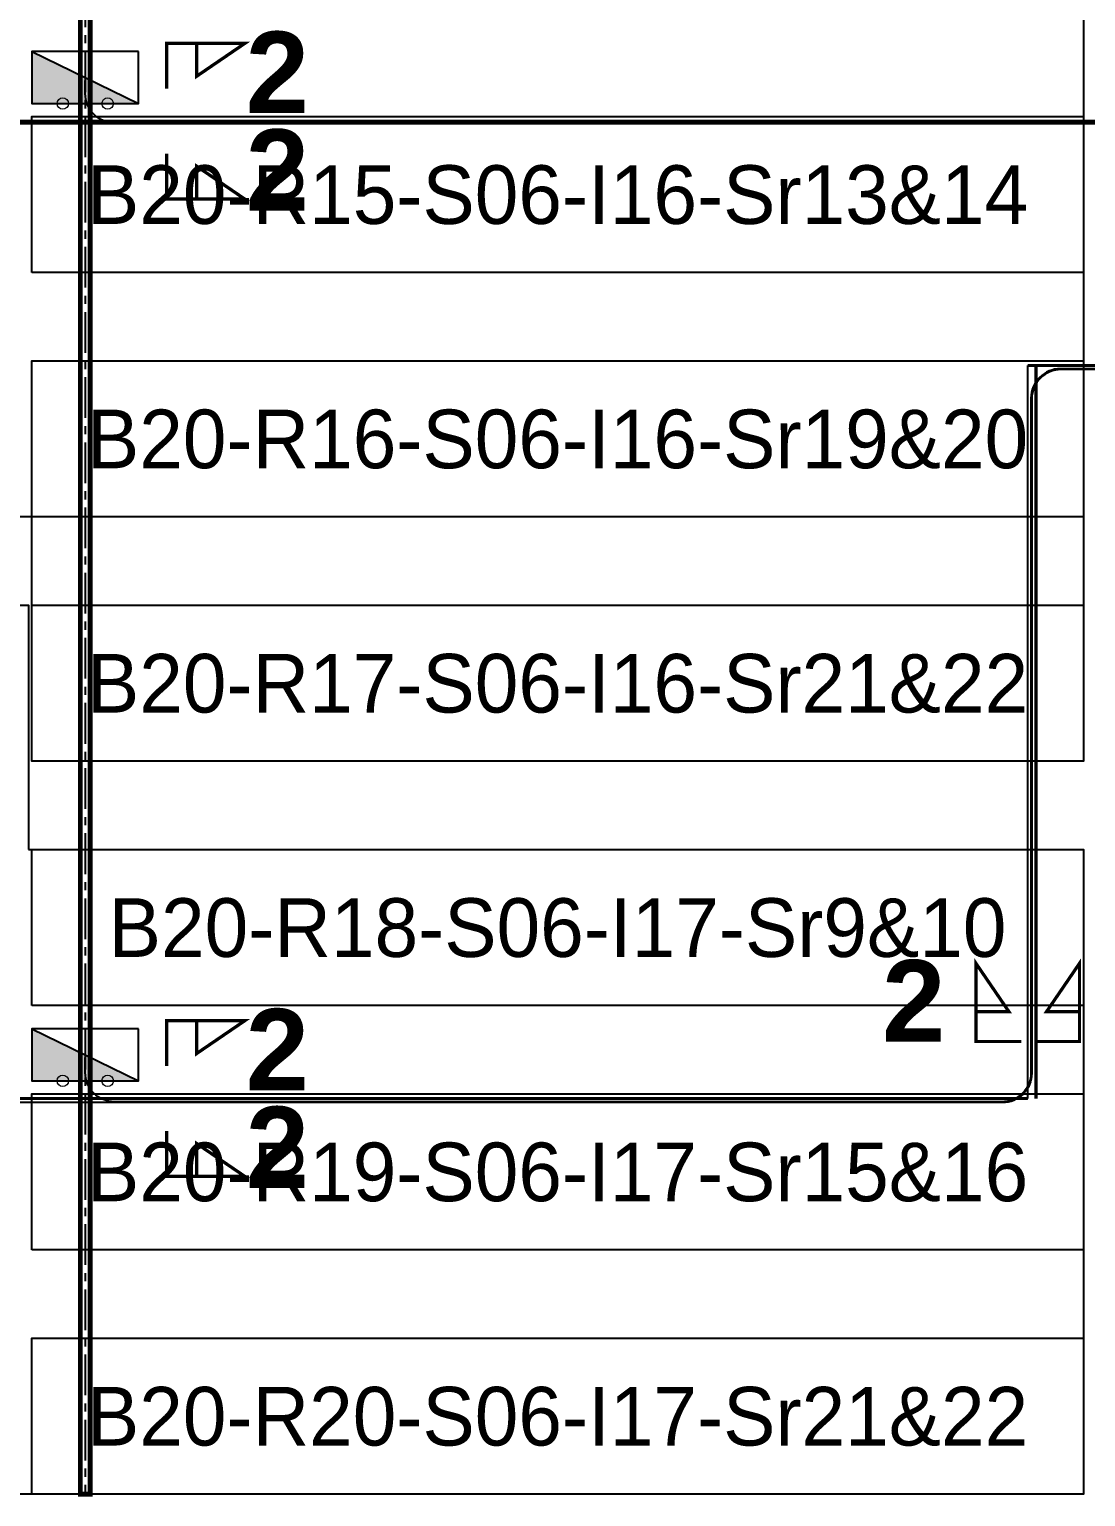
# Model space of a CAD drawing. Header units: metres. Extents: x 530144 to 530565, y 2673807 to 2674119.
# Drawn here: x 530306.28 to 530338.71, y 2673971.71 to 2674016.76 of the extents above; entities that cross this region are included whole.
import ezdxf
from ezdxf.enums import TextEntityAlignment as Align

# ---------------------------------------------------------------- set-up
doc = ezdxf.new("R2010")
doc.units = ezdxf.units.M
doc.linetypes.add('CENTER', pattern=[2, 1.25, -0.25, 0.25, -0.25])
for name, color, linetype in [('DC Trench BL-20', 40, 'Continuous'), ('E-Inverter Grouping', 2, 'Continuous'), ('Inverter Block-20', 7, 'Continuous'), ('LT Cable(AG) INV to LT Panel BL-20', 2, 'Continuous'), ('Messenger Wire-Block-20 (Master Path)', 30, 'Continuous'), ('Messenger Wire-Block-20 (MW Path)', 191, 'Continuous'), ('MMS Table Block-20', 8, 'Continuous'), ('Plan Line - DC BL-20', 40, 'Continuous'), ('Section Marking BL-20', 2, 'Continuous')]:
    doc.layers.add(name, color=color, linetype=linetype)
doc.layers.add('PILE', color=1, linetype='Continuous', lineweight=15)
doc.styles.add('BoldTextStyle', font='arialbd.ttf')
doc.styles.get("Standard").update_dxf_attribs({"font": 'Adani Regular.ttf'})

# ---------------------------------------------------------------- blocks, each defined once
blk = doc.blocks.new('MMS Table (32.292 x 4.788)')
at = {"color": 0}
blk.add_lwpolyline([(0, -0.002), (0, 4.786), (32.292, 4.786), (32.292, -0.002)], close=True, dxfattribs=at)
at = {"color": 7}
blk.add_attdef('ID1', text='', height=1.8, dxfattribs=at).set_placement((16.146, 2.392), align=Align.MIDDLE_CENTER)
blk = doc.blocks.new('Inverter Block')
h = blk.add_hatch(color=0)
h.dxf.hatch_style = 1
h.paths.add_polyline_path([(-1.456, 2.269), (-1.456, 0.846), (1.456, 0.846)])
at = {"color": 0}
blk.add_lwpolyline([(1.456, 2.269), (-1.456, 2.269), (-1.456, 0.846), (1.456, 0.846)], close=True, dxfattribs=at)
blk.add_lwpolyline([(-1.456, 2.269), (1.456, 0.846)], dxfattribs=at)
at = {"layer": 'PILE'}
for centre in [(-0.613, 0.846), (0.613, 0.846)]:
    blk.add_circle(centre, 0.156, dxfattribs=at)
at = {"color": 7}
blk.add_attdef('ID', (-1.456, 3.006), '', height=1.8, dxfattribs=at)

msp = doc.modelspace()

# ---------------------------------------------------------------- linework, layer by layer
at = {"layer": 'DC Trench BL-20', "color": 40, "const_width": 0.15}
msp.add_lwpolyline([(530308.147, 2674074.077), (530307.847, 2674074.077), (530307.847, 2673971.789), (530308.147, 2673971.789)], close=True, dxfattribs=at)
at = {"layer": 'E-Inverter Grouping'}
for points in [[(530338.647, 2673994.289), (530306.355, 2673994.289), (530306.355, 2674001.789), (530241.571, 2674001.789), (530241.571, 2674029.077), (530273.863, 2674029.077), (530273.863, 2674021.577), (530338.647, 2674021.577)], [(530306.255, 2673991.577), (530338.647, 2673991.577), (530338.647, 2673971.789), (530241.571, 2673971.789), (530241.571, 2673999.077), (530306.255, 2673999.077)]]:
    msp.add_lwpolyline(points, close=True, dxfattribs=at)
at = {"layer": 'LT Cable(AG) INV to LT Panel BL-20'}
for points in [[(530365.944, 2673986.629), (530361.668, 2673986.629, -0.147368), (530361.17, 2673986.779), (530359.499, 2673987.886, 0.147368), (530359.002, 2673988.036), (530352.818, 2673988.036, -0.414214), (530351.918, 2673988.936), (530351.918, 2673999.919, -0.018528), (530351.921, 2673999.986), (530351.976, 2674000.728, 0.018528), (530351.978, 2674000.794), (530351.978, 2674012.96, 0.414214), (530351.078, 2674013.86), (530211.722, 2674013.86, -0.414214), (530210.822, 2674014.76), (530210.822, 2674015.19)], [(530365.944, 2673986.654), (530361.668, 2673986.654, -0.147368), (530361.17, 2673986.804), (530359.499, 2673987.911, 0.147368), (530359.002, 2673988.061), (530352.843, 2673988.061, -0.414214), (530351.943, 2673988.961), (530351.943, 2673999.918, -0.018528), (530351.946, 2673999.985), (530352.001, 2674000.727, 0.018528), (530352.003, 2674000.793), (530352.003, 2674012.985, 0.414214), (530351.103, 2674013.885), (530308.898, 2674013.885, -0.414214), (530307.998, 2674014.785), (530307.998, 2674015.19)], [(530365.944, 2673986.579), (530361.668, 2673986.579, -0.147368), (530361.17, 2673986.729), (530359.499, 2673987.836, 0.147368), (530359.002, 2673987.986), (530352.768, 2673987.986, -0.414214), (530351.868, 2673988.886), (530351.868, 2673999.921, -0.018528), (530351.871, 2673999.988), (530351.926, 2674000.73, 0.018528), (530351.928, 2674000.796), (530351.928, 2674005.412, 0.414214), (530351.028, 2674006.312), (530337.961, 2674006.312, 0.414214), (530337.061, 2674005.412), (530337.061, 2673984.71, -0.414214), (530336.161, 2673983.81), (530211.722, 2673983.81, -0.414214), (530210.822, 2673984.71), (530210.822, 2673985.19)], [(530365.944, 2673986.604), (530361.668, 2673986.604, -0.147368), (530361.17, 2673986.754), (530359.499, 2673987.861, 0.147368), (530359.002, 2673988.011), (530352.793, 2673988.011, -0.414214), (530351.893, 2673988.911), (530351.893, 2673999.92, -0.018528), (530351.896, 2673999.987), (530351.951, 2674000.729, 0.018528), (530351.953, 2674000.795), (530351.953, 2674005.437, 0.414214), (530351.053, 2674006.337), (530337.936, 2674006.337, 0.414214), (530337.036, 2674005.437), (530337.036, 2673984.735, -0.414214), (530336.136, 2673983.835), (530308.898, 2673983.835, -0.414214), (530307.998, 2673984.735), (530307.998, 2673985.19)]]:
    msp.add_lwpolyline(points, format="xyb", dxfattribs=at)
at = {"layer": 'Messenger Wire-Block-20 (Master Path)'}
for points in [[(530209.183, 2674013.935), (530352.053, 2674013.935)], [(530336.936, 2674006.437), (530352.053, 2674006.437)], [(530336.936, 2673983.935), (530336.936, 2674006.437)], [(530209.183, 2673983.935), (530336.936, 2673983.935)]]:
    msp.add_lwpolyline(points, dxfattribs=at)
at = {"layer": 'Messenger Wire-Block-20 (MW Path)', "const_width": 0.1}
for points in [[(530209.183, 2674013.935), (530352.053, 2674013.935)], [(530336.936, 2674006.437), (530352.053, 2674006.437)], [(530337.186, 2673983.935), (530337.186, 2674006.437)], [(530209.183, 2673983.935), (530336.936, 2673983.935)]]:
    msp.add_lwpolyline(points, dxfattribs=at)
at = {"layer": 'Plan Line - DC BL-20', "color": 6, "linetype": 'CENTER'}
msp.add_lwpolyline([(530307.998, 2674074.077), (530307.998, 2673971.789)], dxfattribs=at)
at = {"layer": 'Section Marking BL-20', "color": 94, "lineweight": 35, "true_color": 0x00a500, "const_width": 0.1}
for points in [[(530310.498, 2674014.935), (530310.498, 2674016.325), (530312.898, 2674016.325), (530311.418, 2674015.315), (530311.418, 2674016.325)], [(530310.498, 2674012.935), (530310.498, 2674011.545), (530312.898, 2674011.545), (530311.418, 2674012.555), (530311.418, 2674011.545)], [(530336.736, 2673985.685), (530335.346, 2673985.685), (530335.346, 2673988.085), (530336.356, 2673986.605), (530335.346, 2673986.605)], [(530337.136, 2673985.685), (530338.526, 2673985.685), (530338.526, 2673988.085), (530337.516, 2673986.605), (530338.526, 2673986.605)], [(530310.498, 2673984.935), (530310.498, 2673986.325), (530312.898, 2673986.325), (530311.418, 2673985.315), (530311.418, 2673986.325)], [(530310.498, 2673982.935), (530310.498, 2673981.545), (530312.898, 2673981.545), (530311.418, 2673982.555), (530311.418, 2673981.545)]]:
    msp.add_lwpolyline(points, dxfattribs=at)

# ---------------------------------------------------------------- block references
at = {"layer": 'Inverter Block-20'}
ref = msp.add_blockref('Inverter Block', (530307.998, 2674013.525), dxfattribs=dict(at, xscale=1.124999999976148, yscale=1.124999999976148, zscale=1.124999999976148))
ref.add_attrib('ID', 'B20-I16-ASB07', (530283.825, 2674014.449), dxfattribs={"layer": '0', "color": 7, "height": 2.025})
ref = msp.add_blockref('Inverter Block', (530307.998, 2673983.525), dxfattribs=dict(at, xscale=1.124999999976148, yscale=1.124999999976148, zscale=1.124999999976148))
ref.add_attrib('ID', 'B20-I17-ASB07', (530283.825, 2673984.449), dxfattribs={"layer": '0', "color": 7, "height": 2.025})
at = {"layer": 'MMS Table Block-20'}
for p, values in [((530306.355, 2674009.291), {'ID1': 'B20-R15-S06-I16-Sr13&14'}), ((530306.355, 2674001.791), {'ID1': 'B20-R16-S06-I16-Sr19&20'}), ((530306.355, 2673994.291), {'ID1': 'B20-R17-S06-I16-Sr21&22'}), ((530306.355, 2673986.791), {'ID1': 'B20-R18-S06-I17-Sr9&10'}), ((530306.355, 2673979.291), {'ID1': 'B20-R19-S06-I17-Sr15&16'}), ((530306.355, 2673971.791), {'ID1': 'B20-R20-S06-I17-Sr21&22'})]:
    msp.add_blockref('MMS Table (32.292 x 4.788)', p, dxfattribs=at).add_auto_attribs(values)

# ---------------------------------------------------------------- texts
at = {"layer": 'Section Marking BL-20', "color": 94, "true_color": 0x00a500, "style": 'BoldTextStyle'}
for p in [(530313.898, 2674015.435), (530313.898, 2674012.435), (530333.436, 2673986.935), (530313.898, 2673985.435), (530313.898, 2673982.435)]:
    msp.add_text('2', height=2.5, dxfattribs=at).set_placement(p, align=Align.MIDDLE_CENTER)

doc.saveas('drawing.dxf')
